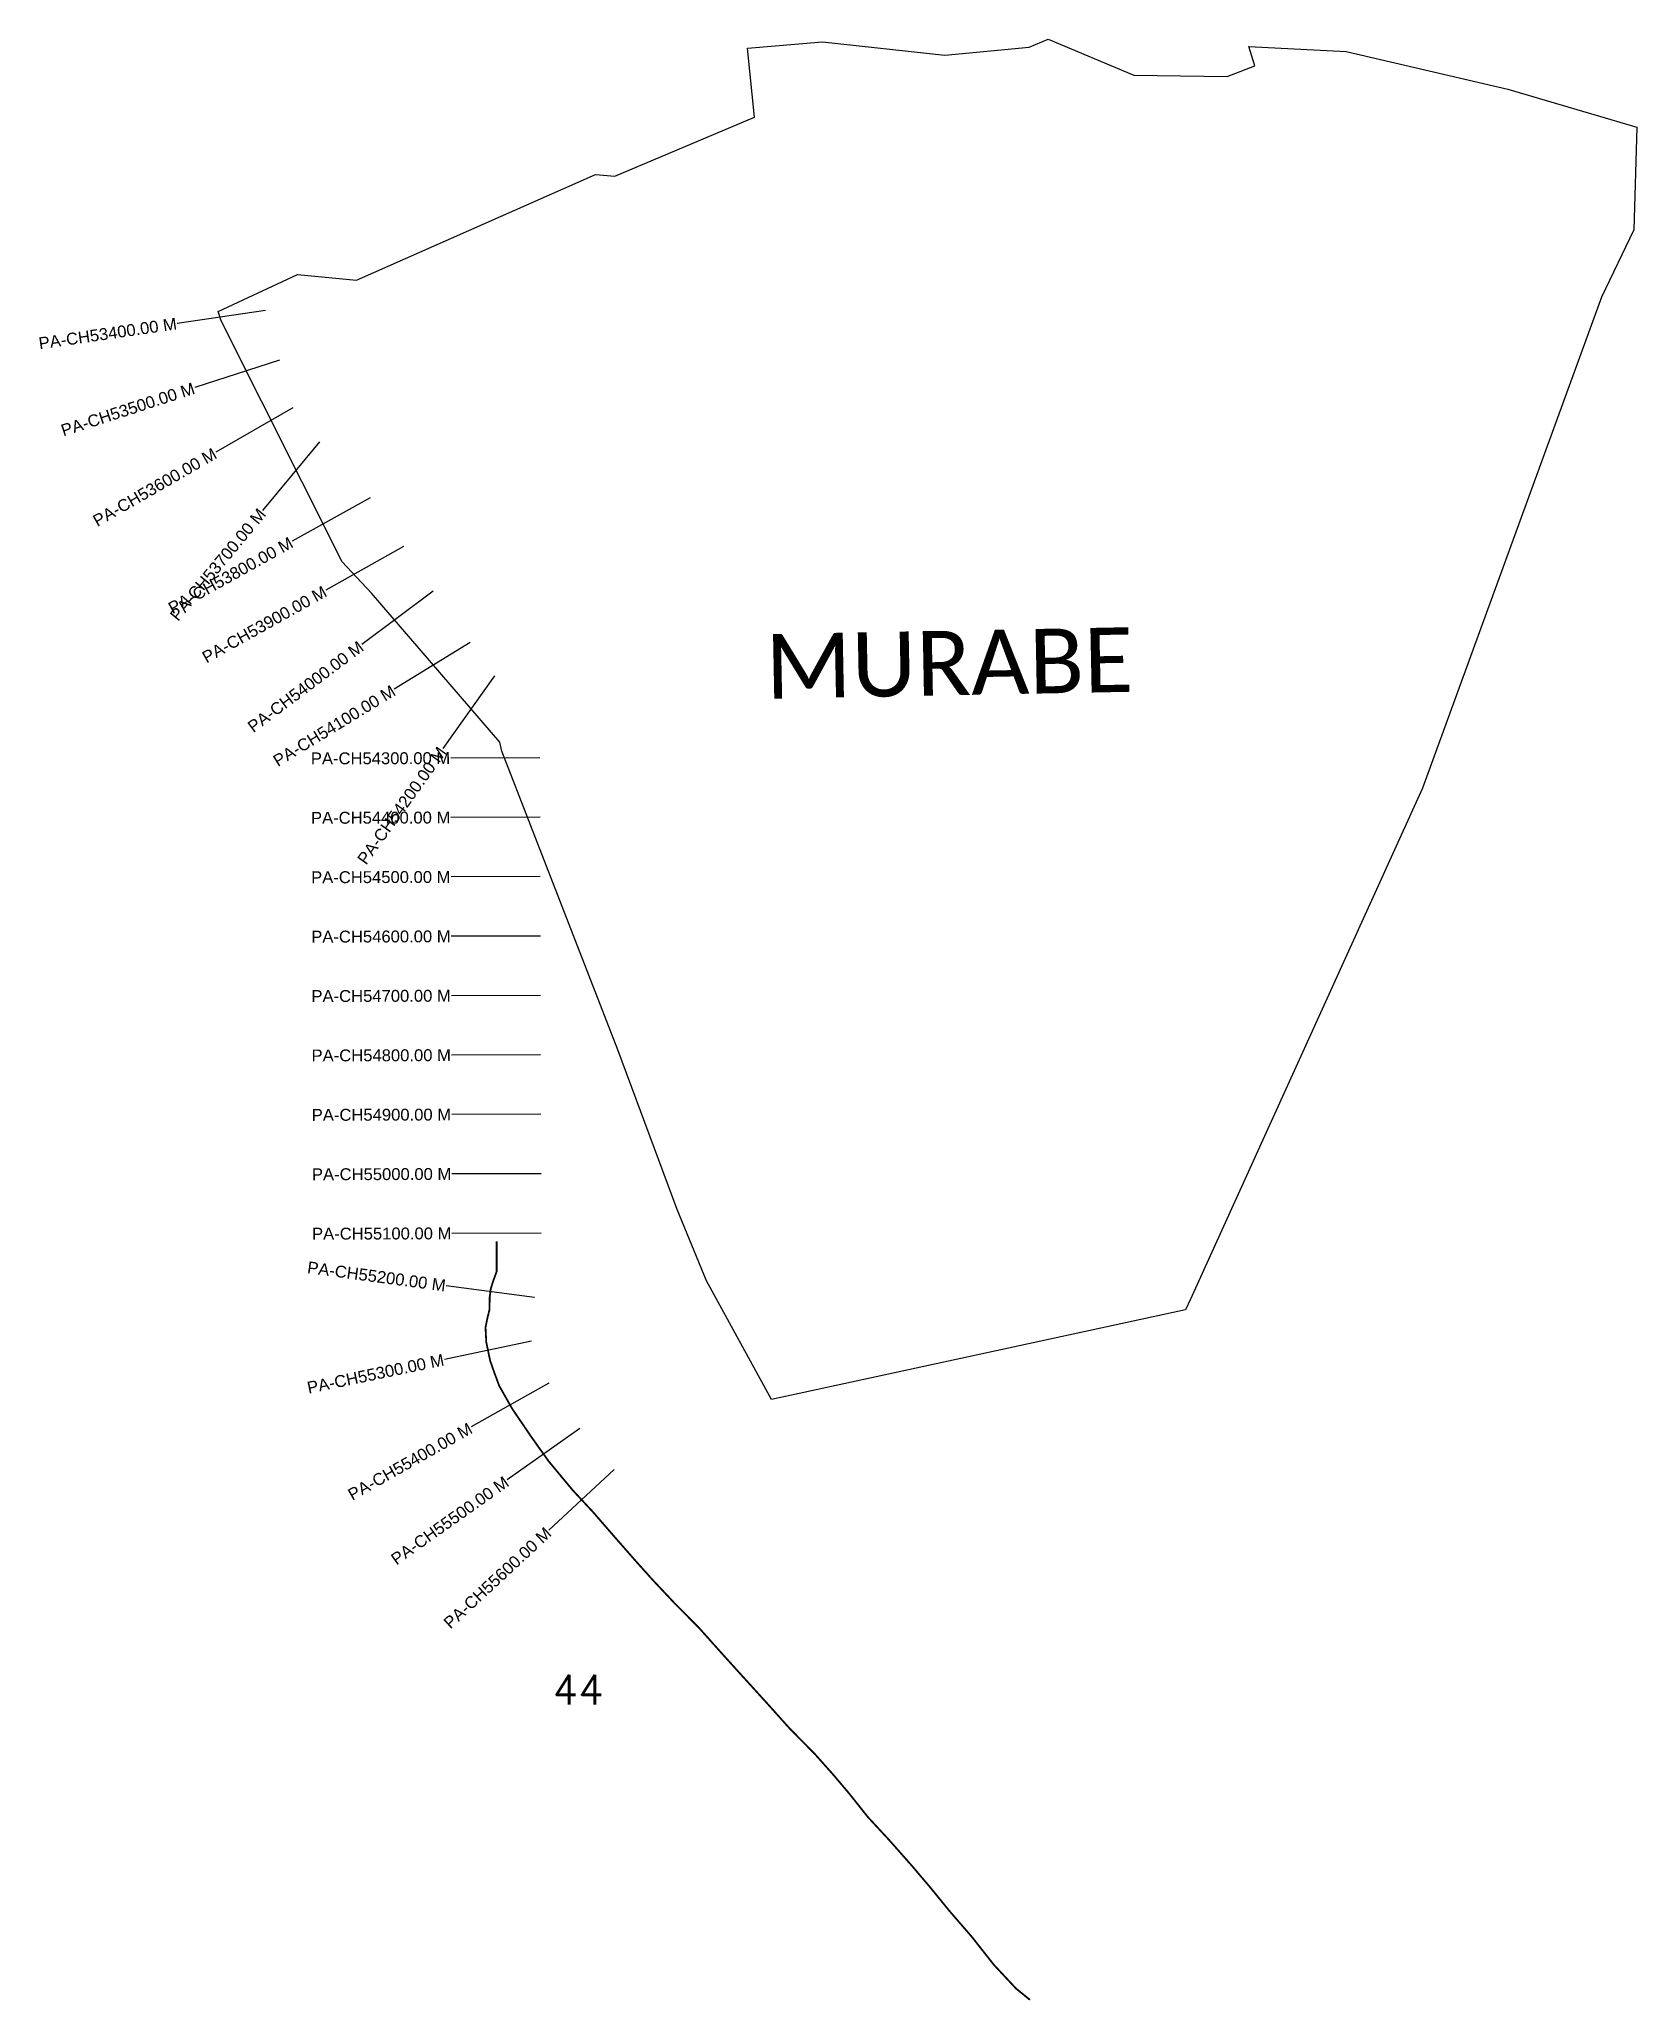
# Model space of a CAD drawing. Header units: metres. Extents: x 257613 to 260301, y 2181861 to 2185163.
import ezdxf
from ezdxf.enums import TextEntityAlignment as Align

# ---------------------------------------------------------------- set-up
doc = ezdxf.new("R2010")
doc.units = ezdxf.units.M
for name, color, linetype in [('ARTIFICIALLY PROTECTED', 4, 'Continuous'), ('CS', 134, 'Continuous'), ('CSMark', 6, 'Continuous'), ('village', 3, 'Continuous'), ('VILLAGE NAME', 250, 'Continuous')]:
    doc.layers.add(name, color=color, linetype=linetype)
doc.styles.add('DynamicDimensions', font='arial.ttf')
doc.styles.get("Standard").update_dxf_attribs({"font": 'simplex.shx'})

msp = doc.modelspace()

# ---------------------------------------------------------------- linework, layer by layer
at = {"color": 6, "flags": 128}
msp.add_lwpolyline([(258804.5, 2185147.6), (258930.7, 2185158.2)], dxfattribs=at)
at = {"layer": 'ARTIFICIALLY PROTECTED', "flags": 128}
msp.add_lwpolyline([(258382.2, 2183139.3, 3, 3, 0), (258382.3, 2183088.4, 3, 3, 0), (258377.1, 2183074.2, 3, 3, 0), (258372.4, 2183059.6, 3, 3, 0), (258370.6, 2183045.7, 3, 3, 0), (258370.2, 2183024.1, 3, 3, 0), (258368, 2183015.3, 3, 3, 0), (258365.6, 2183004.8, 3, 3, 0), (258363.5, 2182994.3, 3, 3, 0), (258363.6, 2182993.7, 3, 3, 0), (258363.9, 2182986.9, 3, 3, 0), (258364.8, 2182969.5, 3, 3, 0), (258371.3, 2182938.3, 3, 3, 0), (258377.3, 2182921.1, 3, 3, 0), (258386.4, 2182896.3, 3, 3, 0), (258408.3, 2182857.6, 3, 3, 0), (258440.9, 2182809.6, 3, 3, 0), (258469.7, 2182769.1, 3, 3, 0), (258510.3, 2182720.2, 3, 3, 0), (258543.9, 2182684.1, 3, 3, 0), (258578.9, 2182643.8, 3, 3, 0), (258613.5, 2182604.2, 3, 3, 0), (258644.2, 2182569.9, 3, 3, 0), (258681.7, 2182530, 3, 3, 0), (258722.3, 2182489.1, 3, 3, 0), (258759.5, 2182447.4, 3, 3, 0), (258793.7, 2182409.6, 3, 3, 0), (258838.2, 2182360.6, 3, 3, 0), (258875.2, 2182319.3, 3, 3, 0), (258917.8, 2182276.1, 3, 3, 0), (258936.2, 2182255.4, 3, 3, 0), (258949.1, 2182240.9, 3, 3, 0), (258975.4, 2182209.8, 3, 3, 0), (259007.3, 2182169.7, 3, 3, 0), (259012.3, 2182164.3, 3, 3, 0), (259042.7, 2182131.5, 3, 3, 0), (259082.7, 2182086.1, 3, 3, 0), (259112.1, 2182051.4, 3, 3, 0), (259145.3, 2182010.7, 3, 3, 0), (259182.1, 2181968.2, 3, 3, 0), (259218.7, 2181921.7, 3, 3, 0), (259256.2, 2181881.5, 3, 3, 0), (259279.6, 2181862.4, 0, 0, 0)], format="xyseb", dxfattribs=at)
at = {"layer": 'CS'}
for p, q in [((257993.2, 2184705.9), (257844.8, 2184684.3)), ((258016.9, 2184622.3), (257874.2, 2184576.1)), ((258039.5, 2184542.3), (257909.5, 2184467.5)), ((258084, 2184485.1), (257988.5, 2184369.4)), ((258169.2, 2184390.4), (258038, 2184317.6)), ((258225.6, 2184308.5), (258094.7, 2184235.3)), ((258275.3, 2184233.8), (258155.3, 2184143.7)), ((258337.9, 2184146.9), (258209.9, 2184068.7)), ((258378.7, 2184090.8), (258291.5, 2183968.8)), ((258455.1, 2183953), (258305.1, 2183952.6)), ((258455.3, 2183853), (258305.3, 2183852.6)), ((258455.6, 2183753), (258305.6, 2183752.6)), ((258455.8, 2183653), (258305.8, 2183652.6)), ((258456.1, 2183553), (258306.1, 2183552.6)), ((258456.3, 2183453), (258306.3, 2183452.6)), ((258456.6, 2183353), (258306.6, 2183352.6)), ((258456.6, 2183353), (258306.6, 2183352.6)), ((258456.9, 2183253), (258306.9, 2183252.6)), ((258456.9, 2183253), (258306.9, 2183252.6)), ((258457.1, 2183153), (258307.1, 2183152.6)), ((258457.1, 2183153), (258307.1, 2183152.6)), ((258446.1, 2183044.6), (258297.4, 2183064.5)), ((258446.1, 2183044.6), (258297.4, 2183064.5)), ((258441.1, 2182971), (258294.3, 2182940.4)), ((258441.1, 2182971), (258294.3, 2182940.4)), ((258470.2, 2182900.4), (258339.6, 2182826.7)), ((258470.2, 2182900.4), (258339.6, 2182826.7)), ((258522.4, 2182824.3), (258400, 2182737.6)), ((258522.4, 2182824.3), (258400, 2182737.6)), ((258580.2, 2182755.3), (258470.3, 2182653.2))]:
    msp.add_line(p, q, dxfattribs=at)
at = {"layer": 'village', "color": 6}
for points in [[(260300.7, 2185014.8, 0), (260295.7, 2184841.8, 0), (260241.2, 2184728.3, 0), (259940.1, 2183902.2, 0), (259549.6, 2183041.9, 0), (259541.5, 2183024, 0), (258844.9, 2182873, 0), (258735.2, 2183072.8, 0), (258686.2, 2183192.6, 0), (258586, 2183461.6, 0), (258390.8, 2183964.4, 0), (258387.6, 2183979.6, 0), (258171.9, 2184230.2, 0), (258122.3, 2184282.7, 0), (257918.5, 2184688.4, 0), (257913.6, 2184704.4, 0), (258047.4, 2184766.4, 0), (258146.5, 2184756.8, 0), (258548.5, 2184934.7, 0), (258581.3, 2184932.1, 0), (258815.9, 2185031.3, 0), (258804.5, 2185147.6, 0)], [(258930.7, 2185158.2, 0), (259136.2, 2185136, 0), (259278.3, 2185149.5, 0), (259310.3, 2185162.6, 0), (259454.5, 2185102.2, 0), (259611.7, 2185100, 0), (259657.8, 2185117.9, 0), (259648.2, 2185150.5, 0), (259811.6, 2185141.8, 0), (260083.7, 2185078.3, 0), (260300.7, 2185014.8, 0)]]:
    msp.add_polyline3d(points, dxfattribs=at)

# ---------------------------------------------------------------- texts
at = {"insert": (258476.6, 2182409.4), "char_height": 50, "attachment_point": 1}
msp.add_mtext_dynamic_manual_height_columns('44', width=84.374, gutter_width=1, heights=[0], dxfattribs=at)
at = {"layer": 'CSMark', "style": 'DynamicDimensions'}
for s, rotation, p in [('PA-CH53400.00 M', 8.2817, (257843.8, 2184684.2)), ('PA-CH53500.00 M', 17.9635, (257873.2, 2184575.7)), ('PA-CH53600.00 M', 29.9282, (257908.6, 2184467)), ('PA-CH53700.00 M', 50.4404, (257987.8, 2184368.7)), ('PA-CH53800.00 M', 29.0304, (258037.1, 2184317.1)), ('PA-CH53900.00 M', 29.2044, (258093.8, 2184234.8)), ('PA-CH54000.00 M', 36.8805, (258154.5, 2184143.1)), ('PA-CH54100.00 M', 31.4299, (258209, 2184068.1)), ('PA-CH54300.00 M', 0.148, (258304.1, 2183952.6)), ('PA-CH54200.00 M', 54.417, (258290.9, 2183968)), ('PA-CH54400.00 M', 0.148, (258304.3, 2183852.6)), ('PA-CH54500.00 M', 0.148, (258304.6, 2183752.6)), ('PA-CH54600.00 M', 0.148, (258304.8, 2183652.6)), ('PA-CH54700.00 M', 0.148, (258305.1, 2183552.6)), ('PA-CH54800.00 M', 0.148, (258305.3, 2183452.6)), ('PA-CH54900.00 M', 0.148, (258305.6, 2183352.6)), ('PA-CH55000.00 M', 0.148, (258305.9, 2183252.6)), ('PA-CH55100.00 M', 0.148, (258306.1, 2183152.6)), ('PA-CH55200.00 M', 352.3628, (258296.4, 2183064.6)), ('PA-CH55300.00 M', 11.7684, (258293.3, 2182940.2)), ('PA-CH55400.00 M', 29.433, (258338.7, 2182826.2)), ('PA-CH55500.00 M', 35.3186, (258399.2, 2182737)), ('PA-CH55600.00 M', 42.8769, (258469.5, 2182652.5))]:
    msp.add_text(s, height=20, rotation=rotation, dxfattribs=at).set_placement(p, align=Align.MIDDLE_RIGHT)
at = {"layer": 'VILLAGE NAME', "insert": (258833.5, 2184161.1), "char_height": 108.748, "attachment_point": 1, "rotation": 1.1028}
msp.add_mtext_dynamic_manual_height_columns('{\\fCalibri|b0|i0|c0|p34;MURABE}', width=726.929, gutter_width=543.7, heights=[0], dxfattribs=at)

doc.saveas('drawing.dxf')
